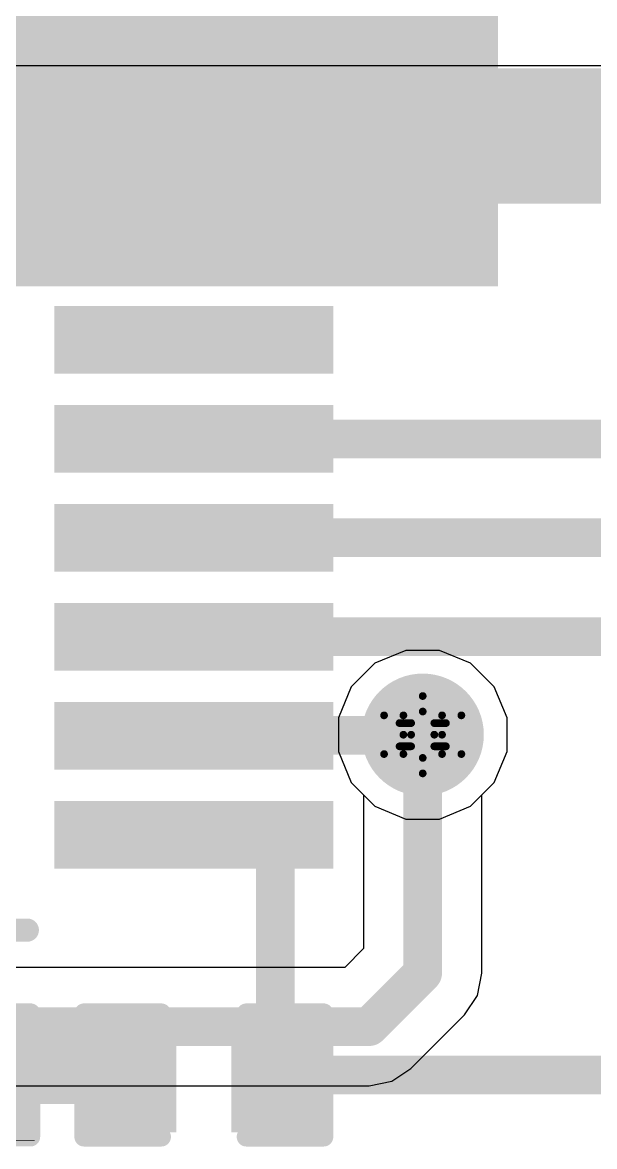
# Model space of a CAD drawing. Header units: inches. Extents: x -5 to 5328, y -4 to 5281.
# Drawn here: x 113.73 to 117.49, y 45.52 to 52.9 of the extents above; entities that cross this region are included whole.
import ezdxf

# ---------------------------------------------------------------- set-up
doc = ezdxf.new("R2010")
doc.units = ezdxf.units.IN
for name, color, linetype in [('Bottom Layer', 5, 'Continuous'), ('Bottom Solder', 6, 'Continuous'), ('Drill Drawing', 1, 'Continuous'), ('Layer 1', 16, 'Continuous'), ('Layer 2', 76, 'Continuous'), ('Top Layer', 1, 'Continuous'), ('Top Overlay', 2, 'Continuous'), ('Top Paste', 8, 'Continuous'), ('Top Solder', 216, 'Continuous'), ('Via Holes', 16, 'Continuous')]:
    doc.layers.add(name, color=color, linetype=linetype)

# ---------------------------------------------------------------- blocks, each defined once
blk = doc.blocks.new('HTSSOP_14_EP_14')
at = {"layer": 'Top Layer'}
for points in [[(-2, 2.1215), (-2, 1.7785), (-3.7315, 1.7785), (-3.7315, 2.1215)], [(3.7315, 2.1215), (3.7315, 1.7785), (2, 1.7785), (2, 2.1215)], [(-2, 1.4715), (-2, 1.1285), (-3.7315, 1.1285), (-3.7315, 1.4715)], [(3.7315, 1.4715), (3.7315, 1.1285), (2, 1.1285), (2, 1.4715)], [(1.0276, 0.915), (1.0276, -0.915), (-1.0274, -0.915), (-1.0274, 0.915)], [(-2, 0.8215), (-2, 0.4785), (-3.7315, 0.4785), (-3.7315, 0.8215)], [(3.7315, 0.8215), (3.7315, 0.4785), (2, 0.4785), (2, 0.8215)], [(-2, 0.1715), (-2, -0.1715), (-3.7315, -0.1715), (-3.7315, 0.1715)], [(3.7315, 0.1715), (3.7315, -0.1715), (2, -0.1715), (2, 0.1715)], [(-2, -0.4785), (-2, -0.8215), (-3.7315, -0.8215), (-3.7315, -0.4785)], [(3.7315, -0.4785), (3.7315, -0.8215), (2, -0.8215), (2, -0.4785)], [(-2, -1.1285), (-2, -1.4715), (-3.7315, -1.4715), (-3.7315, -1.1285)], [(3.7315, -1.1285), (3.7315, -1.4715), (2, -1.4715), (2, -1.1285)], [(-2, -1.7785), (-2, -2.1215), (-3.7315, -2.1215), (-3.7315, -1.7785)], [(3.7315, -1.7785), (3.7315, -2.1215), (2, -2.1215), (2, -1.7785)]]:
    blk.add_hatch(color=1, dxfattribs=at).paths.add_polyline_path(points)
at = {"layer": 'Top Paste'}
for points in [[(-2, 2.1215), (-2, 1.7785), (-3.7315, 1.7785), (-3.7315, 2.1215)], [(3.7315, 2.1215), (3.7315, 1.7785), (2, 1.7785), (2, 2.1215)], [(-2, 1.4715), (-2, 1.1285), (-3.7315, 1.1285), (-3.7315, 1.4715)], [(3.7315, 1.4715), (3.7315, 1.1285), (2, 1.1285), (2, 1.4715)], [(1.0276, 0.915), (1.0276, -0.915), (-1.0274, -0.915), (-1.0274, 0.915)], [(-2, 0.8215), (-2, 0.4785), (-3.7315, 0.4785), (-3.7315, 0.8215)], [(3.7315, 0.8215), (3.7315, 0.4785), (2, 0.4785), (2, 0.8215)], [(-2, 0.1715), (-2, -0.1715), (-3.7315, -0.1715), (-3.7315, 0.1715)], [(3.7315, 0.1715), (3.7315, -0.1715), (2, -0.1715), (2, 0.1715)], [(-2, -0.4785), (-2, -0.8215), (-3.7315, -0.8215), (-3.7315, -0.4785)], [(3.7315, -0.4785), (3.7315, -0.8215), (2, -0.8215), (2, -0.4785)], [(-2, -1.1285), (-2, -1.4715), (-3.7315, -1.4715), (-3.7315, -1.1285)], [(3.7315, -1.1285), (3.7315, -1.4715), (2, -1.4715), (2, -1.1285)], [(-2, -1.7785), (-2, -2.1215), (-3.7315, -2.1215), (-3.7315, -1.7785)], [(3.7315, -1.7785), (3.7315, -2.1215), (2, -2.1215), (2, -1.7785)]]:
    blk.add_hatch(color=8, dxfattribs=at).paths.add_polyline_path(points)
at = {"layer": 'Top Solder'}
for points in [[(-1.9492, 2.1723), (-1.9492, 1.7277), (-3.7823, 1.7277), (-3.7823, 2.1723)], [(3.7823, 2.1723), (3.7823, 1.7277), (1.9492, 1.7277), (1.9492, 2.1723)], [(-1.9492, 1.5223), (-1.9492, 1.0777), (-3.7823, 1.0777), (-3.7823, 1.5223)], [(3.7823, 1.5223), (3.7823, 1.0777), (1.9492, 1.0777), (1.9492, 1.5223)], [(1.0784, 0.9658), (1.0784, -0.9658), (-1.0782, -0.9658), (-1.0782, 0.9658)], [(-1.9492, 0.8723), (-1.9492, 0.4277), (-3.7823, 0.4277), (-3.7823, 0.8723)], [(3.7823, 0.8723), (3.7823, 0.4277), (1.9492, 0.4277), (1.9492, 0.8723)], [(-1.9492, 0.2223), (-1.9492, -0.2223), (-3.7823, -0.2223), (-3.7823, 0.2223)], [(3.7823, 0.2223), (3.7823, -0.2223), (1.9492, -0.2223), (1.9492, 0.2223)], [(-1.9492, -0.4277), (-1.9492, -0.8723), (-3.7823, -0.8723), (-3.7823, -0.4277)], [(3.7823, -0.4277), (3.7823, -0.8723), (1.9492, -0.8723), (1.9492, -0.4277)], [(-1.9492, -1.0777), (-1.9492, -1.5223), (-3.7823, -1.5223), (-3.7823, -1.0777)], [(3.7823, -1.0777), (3.7823, -1.5223), (1.9492, -1.5223), (1.9492, -1.0777)], [(-1.9492, -1.7277), (-1.9492, -2.1723), (-3.7823, -2.1723), (-3.7823, -1.7277)], [(3.7823, -1.7277), (3.7823, -2.1723), (1.9492, -2.1723), (1.9492, -1.7277)]]:
    blk.add_hatch(color=216, dxfattribs=at).paths.add_polyline_path(points)
at = {"layer": 'Top Overlay'}
for points in [[(-1.7713, 2.5762, 0.1524, 0.1524, 0), (1.7715, 2.5762, 0.1524, 0.1524, 0)], [(-4.0596, 1.823, 0.254, 0.254, 0), (-4.0596, 2.077, 0.254, 0.254, 0)], [(-4.0596, 2.077, 0.254, 0.254, 0), (-3.9326, 1.95, 0.254, 0.254, 0)], [(-4.0596, 1.823, 0.254, 0.254, 0), (-3.9326, 1.95, 0.254, 0.254, 0)], [(-1.7713, -2.5762, 0.1524, 0.1524, 0), (1.7715, -2.5762, 0.1524, 0.1524, 0)]]:
    blk.add_lwpolyline(points, format="xyseb", dxfattribs=at)
for points in [[(-1.8094, 2.5762, 0.0762, 0.0762, 1), (-1.7332, 2.5762, 0.0762, 0.0762, 1)], [(1.7334, 2.5762, 0.0762, 0.0762, 1), (1.8096, 2.5762, 0.0762, 0.0762, 1)], [(-4.1231, 2.077, 0.127, 0.127, 1), (-3.9961, 2.077, 0.127, 0.127, 1)], [(-4.1231, 2.077, 0.127, 0.127, 1), (-3.9961, 2.077, 0.127, 0.127, 1)], [(-3.9961, 1.95, 0.127, 0.127, 1), (-3.8691, 1.95, 0.127, 0.127, 1)], [(-3.9961, 1.95, 0.127, 0.127, 1), (-3.8691, 1.95, 0.127, 0.127, 1)], [(-4.1231, 1.823, 0.127, 0.127, 1), (-3.9961, 1.823, 0.127, 0.127, 1)], [(-4.1231, 1.823, 0.127, 0.127, 1), (-3.9961, 1.823, 0.127, 0.127, 1)], [(-1.8094, -2.5762, 0.0762, 0.0762, 1), (-1.7332, -2.5762, 0.0762, 0.0762, 1)], [(1.7334, -2.5762, 0.0762, 0.0762, 1), (1.8096, -2.5762, 0.0762, 0.0762, 1)]]:
    blk.add_lwpolyline(points, format="xyseb", close=True, dxfattribs=at)
blk = doc.blocks.new('R___0402_92')
at = {"layer": 'Top Layer'}
for points in [[(-0.6985, -0.3175), (-0.6985, 0.3175), (-0.2413, 0.3175), (-0.2413, -0.3175)], [(0.2413, -0.3175), (0.2413, 0.3175), (0.6985, 0.3175), (0.6985, -0.3175)]]:
    blk.add_hatch(color=1, dxfattribs=at).paths.add_polyline_path(points)
at = {"layer": 'Top Paste'}
for points in [[(-0.6985, -0.3175), (-0.6985, 0.3175), (-0.2413, 0.3175), (-0.2413, -0.3175)], [(0.2413, -0.3175), (0.2413, 0.3175), (0.6985, 0.3175), (0.6985, -0.3175)]]:
    blk.add_hatch(color=8, dxfattribs=at).paths.add_polyline_path(points)
at = {"layer": 'Top Solder'}
for points in [[(-0.7535, -0.3725), (-0.7535, 0.3725), (-0.1863, 0.3725), (-0.1863, -0.3725)], [(0.1863, -0.3725), (0.1863, 0.3725), (0.7535, 0.3725), (0.7535, -0.3725)]]:
    blk.add_hatch(color=216, dxfattribs=at).paths.add_polyline_path(points)
at = {"layer": 'Top Overlay'}
for points in [[(-0.7874, -0.4064, 0.127, 0.127, 0), (-0.7874, 0.4064, 0.127, 0.127, 0)], [(-0.7874, 0.4064, 0.127, 0.127, 0), (0.7874, 0.4064, 0.127, 0.127, 0)], [(0.7874, -0.4064, 0.127, 0.127, 0), (0.7874, 0.4064, 0.127, 0.127, 0)], [(-0.7874, -0.4064, 0.127, 0.127, 0), (0.7874, -0.4064, 0.127, 0.127, 0)], [(-0.8128, -0.4318, 0.00323, 0.00323, 0), (0.8128, -0.4318, 0.00323, 0.00323, 0)]]:
    blk.add_lwpolyline(points, format="xyseb", dxfattribs=at)
for points in [[(-0.8191, 0.4064, 0.0635, 0.0635, 1), (-0.7556, 0.4064, 0.0635, 0.0635, 1)], [(-0.8191, 0.4064, 0.0635, 0.0635, 1), (-0.7556, 0.4064, 0.0635, 0.0635, 1)], [(0.7556, 0.4064, 0.0635, 0.0635, 1), (0.8191, 0.4064, 0.0635, 0.0635, 1)], [(0.7556, 0.4064, 0.0635, 0.0635, 1), (0.8191, 0.4064, 0.0635, 0.0635, 1)], [(-0.8191, -0.4064, 0.0635, 0.0635, 1), (-0.7556, -0.4064, 0.0635, 0.0635, 1)], [(-0.8191, -0.4064, 0.0635, 0.0635, 1), (-0.7556, -0.4064, 0.0635, 0.0635, 1)], [(0.7556, -0.4064, 0.0635, 0.0635, 1), (0.8191, -0.4064, 0.0635, 0.0635, 1)], [(0.7556, -0.4064, 0.0635, 0.0635, 1), (0.8191, -0.4064, 0.0635, 0.0635, 1)], [(-0.8136, -0.4318, 0.00161, 0.00161, 1), (-0.812, -0.4318, 0.00161, 0.00161, 1)], [(0.812, -0.4318, 0.00161, 0.00161, 1), (0.8136, -0.4318, 0.00161, 0.00161, 1)]]:
    blk.add_lwpolyline(points, format="xyseb", close=True, dxfattribs=at)
blk = doc.blocks.new('C___0402_196')
at = {"layer": 'Top Layer'}
for points in [[(-0.6985, -0.3175), (-0.6985, 0.3175), (-0.2413, 0.3175), (-0.2413, -0.3175)], [(0.2413, -0.3175), (0.2413, 0.3175), (0.6985, 0.3175), (0.6985, -0.3175)]]:
    blk.add_hatch(color=1, dxfattribs=at).paths.add_polyline_path(points)
at = {"layer": 'Top Paste'}
for points in [[(-0.6985, -0.3175), (-0.6985, 0.3175), (-0.2413, 0.3175), (-0.2413, -0.3175)], [(0.2413, -0.3175), (0.2413, 0.3175), (0.6985, 0.3175), (0.6985, -0.3175)]]:
    blk.add_hatch(color=8, dxfattribs=at).paths.add_polyline_path(points)
at = {"layer": 'Top Solder'}
for points in [[(-0.7585, -0.3775), (-0.7585, 0.3775), (-0.1813, 0.3775), (-0.1813, -0.3775)], [(0.1813, -0.3775), (0.1813, 0.3775), (0.7585, 0.3775), (0.7585, -0.3775)]]:
    blk.add_hatch(color=216, dxfattribs=at).paths.add_polyline_path(points)
at = {"layer": 'Top Overlay'}
for points in [[(-0.7874, 0.4064, 0.127, 0.127, 0), (-0.2794, 0.4064, 0.127, 0.127, 0)], [(-0.7874, -0.4064, 0.127, 0.127, 0), (-0.7874, 0.4064, 0.127, 0.127, 0)], [(0.2794, 0.4064, 0.127, 0.127, 0), (0.7874, 0.4064, 0.127, 0.127, 0)], [(0.7874, -0.4064, 0.127, 0.127, 0), (0.7874, 0.4064, 0.127, 0.127, 0)], [(-0.7874, -0.4064, 0.127, 0.127, 0), (-0.2794, -0.4064, 0.127, 0.127, 0)], [(0.2794, -0.4064, 0.127, 0.127, 0), (0.7874, -0.4064, 0.127, 0.127, 0)]]:
    blk.add_lwpolyline(points, format="xyseb", dxfattribs=at)
for points in [[(-0.8191, 0.4064, 0.0635, 0.0635, 1), (-0.7556, 0.4064, 0.0635, 0.0635, 1)], [(-0.8191, 0.4064, 0.0635, 0.0635, 1), (-0.7556, 0.4064, 0.0635, 0.0635, 1)], [(-0.3111, 0.4064, 0.0635, 0.0635, 1), (-0.2477, 0.4064, 0.0635, 0.0635, 1)], [(0.2477, 0.4064, 0.0635, 0.0635, 1), (0.3111, 0.4064, 0.0635, 0.0635, 1)], [(0.7556, 0.4064, 0.0635, 0.0635, 1), (0.8191, 0.4064, 0.0635, 0.0635, 1)], [(0.7556, 0.4064, 0.0635, 0.0635, 1), (0.8191, 0.4064, 0.0635, 0.0635, 1)], [(-0.8191, -0.4064, 0.0635, 0.0635, 1), (-0.7556, -0.4064, 0.0635, 0.0635, 1)], [(-0.8191, -0.4064, 0.0635, 0.0635, 1), (-0.7556, -0.4064, 0.0635, 0.0635, 1)], [(-0.3111, -0.4064, 0.0635, 0.0635, 1), (-0.2477, -0.4064, 0.0635, 0.0635, 1)], [(0.2477, -0.4064, 0.0635, 0.0635, 1), (0.3111, -0.4064, 0.0635, 0.0635, 1)], [(0.7556, -0.4064, 0.0635, 0.0635, 1), (0.8191, -0.4064, 0.0635, 0.0635, 1)], [(0.7556, -0.4064, 0.0635, 0.0635, 1), (0.8191, -0.4064, 0.0635, 0.0635, 1)]]:
    blk.add_lwpolyline(points, format="xyseb", close=True, dxfattribs=at)

msp = doc.modelspace()

# ---------------------------------------------------------------- hatches: boundary and pattern name
at = {"layer": 'Bottom Layer'}
h = msp.add_hatch(color=5, dxfattribs=at)
edge = h.paths.add_edge_path()
edge.add_arc((116.3649, 48.2252), 0.3, 0, 360)
at = {"layer": 'Bottom Solder'}
h = msp.add_hatch(color=6, dxfattribs=at)
edge = h.paths.add_edge_path()
edge.add_arc((116.3649, 48.2252), 0.4016, 0, 360)
at = {"layer": 'Layer 1'}
h = msp.add_hatch(color=16, dxfattribs=at)
edge = h.paths.add_edge_path()
edge.add_arc((116.3649, 48.2252), 0.3, 0, 360)
at = {"layer": 'Layer 2'}
h = msp.add_hatch(color=76, dxfattribs=at)
edge = h.paths.add_edge_path()
edge.add_arc((116.3649, 48.2252), 0.3, 0, 360)
at = {"layer": 'Top Layer'}
for points in [[(105.3594, 51.1706), (116.8602, 51.1706), (116.8602, 56.8122), (105.3594, 56.8122)], [(116.0093, 51.7131), (119.0644, 51.7131), (119.0644, 52.6021), (116.0093, 52.6021)]]:
    msp.add_hatch(color=1, dxfattribs=at).paths.add_polyline_path(points)
h = msp.add_hatch(color=1, dxfattribs=at)
edge = h.paths.add_edge_path()
edge.add_arc((116.3649, 48.2252), 0.3, 0, 360)
at = {"layer": 'Top Solder'}
h = msp.add_hatch(color=216, dxfattribs=at)
edge = h.paths.add_edge_path()
edge.add_arc((116.3649, 48.2252), 0.4016, 0, 360)
at = {"layer": 'Via Holes'}
h = msp.add_hatch(color=7, dxfattribs=at)
edge = h.paths.add_edge_path()
edge.add_arc((116.3649, 48.2252), 0.15, 0, 360)

# ---------------------------------------------------------------- linework, layer by layer
at = {"layer": 'Bottom Layer'}
for p, q in [((116.2547, 48.7792), (116.0511, 48.6949)), ((116.4751, 48.7792), (116.2547, 48.7792)), ((116.6787, 48.6949), (116.4751, 48.7792)), ((116.0511, 48.6949), (115.8952, 48.539)), ((116.8345, 48.539), (116.6787, 48.6949)), ((115.8952, 48.539), (115.8109, 48.3354)), ((116.9189, 48.3354), (116.8345, 48.539)), ((115.8109, 48.3354), (115.8109, 48.115)), ((116.9189, 48.115), (116.9189, 48.3354)), ((115.8109, 48.115), (115.8952, 47.9114)), ((116.8345, 47.9114), (116.9189, 48.115)), ((115.8952, 47.9114), (116.0511, 47.7556)), ((116.6787, 47.7556), (116.8345, 47.9114)), ((116.0511, 47.7556), (116.2547, 47.6712)), ((116.4751, 47.6712), (116.6787, 47.7556)), ((116.2547, 47.6712), (116.4751, 47.6712))]:
    msp.add_line(p, q, dxfattribs=at)
at = {"layer": 'Drill Drawing'}
for points in [[(116.2379, 48.3522, 0.0508, 0.0508, 0), (116.3649, 48.4792, 0.0508, 0.0508, 0)], [(116.3649, 48.4792, 0.0508, 0.0508, 0), (116.4919, 48.3522, 0.0508, 0.0508, 0)], [(116.1109, 48.3522, 0.0508, 0.0508, 0), (116.2379, 48.2252, 0.0508, 0.0508, 0)], [(116.1109, 48.3522, 0.0508, 0.0508, 0), (116.2379, 48.3522, 0.0508, 0.0508, 0)], [(116.2887, 48.3014, 0.0508, 0.0508, 0), (116.3649, 48.3776, 0.0508, 0.0508, 0)], [(116.3649, 48.3776, 0.0508, 0.0508, 0), (116.4411, 48.3014, 0.0508, 0.0508, 0)], [(116.4919, 48.3522, 0.0508, 0.0508, 0), (116.6189, 48.3522, 0.0508, 0.0508, 0)], [(116.4919, 48.2252, 0.0508, 0.0508, 0), (116.6189, 48.3522, 0.0508, 0.0508, 0)], [(116.2125, 48.3014, 0.0508, 0.0508, 0), (116.2887, 48.2252, 0.0508, 0.0508, 0)], [(116.2125, 48.3014, 0.0508, 0.0508, 0), (116.2887, 48.3014, 0.0508, 0.0508, 0)], [(116.4411, 48.3014, 0.0508, 0.0508, 0), (116.5173, 48.3014, 0.0508, 0.0508, 0)], [(116.4411, 48.2252, 0.0508, 0.0508, 0), (116.5173, 48.3014, 0.0508, 0.0508, 0)], [(116.1109, 48.0982, 0.0508, 0.0508, 0), (116.2379, 48.2252, 0.0508, 0.0508, 0)], [(116.2125, 48.149, 0.0508, 0.0508, 0), (116.2887, 48.2252, 0.0508, 0.0508, 0)], [(116.4411, 48.2252, 0.0508, 0.0508, 0), (116.5173, 48.149, 0.0508, 0.0508, 0)], [(116.4919, 48.2252, 0.0508, 0.0508, 0), (116.6189, 48.0982, 0.0508, 0.0508, 0)], [(116.2125, 48.149, 0.0508, 0.0508, 0), (116.2887, 48.149, 0.0508, 0.0508, 0)], [(116.2887, 48.149, 0.0508, 0.0508, 0), (116.3649, 48.0728, 0.0508, 0.0508, 0)], [(116.3649, 48.0728, 0.0508, 0.0508, 0), (116.4411, 48.149, 0.0508, 0.0508, 0)], [(116.4411, 48.149, 0.0508, 0.0508, 0), (116.5173, 48.149, 0.0508, 0.0508, 0)], [(116.1109, 48.0982, 0.0508, 0.0508, 0), (116.2379, 48.0982, 0.0508, 0.0508, 0)], [(116.2379, 48.0982, 0.0508, 0.0508, 0), (116.3649, 47.9712, 0.0508, 0.0508, 0)], [(116.3649, 47.9712, 0.0508, 0.0508, 0), (116.4919, 48.0982, 0.0508, 0.0508, 0)], [(116.4919, 48.0982, 0.0508, 0.0508, 0), (116.6189, 48.0982, 0.0508, 0.0508, 0)]]:
    msp.add_lwpolyline(points, format="xyseb", dxfattribs=at)
for points in [[(116.3522, 48.4792, 0.0254, 0.0254, 1), (116.3776, 48.4792, 0.0254, 0.0254, 1)], [(116.3522, 48.4792, 0.0254, 0.0254, 1), (116.3776, 48.4792, 0.0254, 0.0254, 1)], [(116.0982, 48.3522, 0.0254, 0.0254, 1), (116.1236, 48.3522, 0.0254, 0.0254, 1)], [(116.0982, 48.3522, 0.0254, 0.0254, 1), (116.1236, 48.3522, 0.0254, 0.0254, 1)], [(116.2252, 48.3522, 0.0254, 0.0254, 1), (116.2506, 48.3522, 0.0254, 0.0254, 1)], [(116.2252, 48.3522, 0.0254, 0.0254, 1), (116.2506, 48.3522, 0.0254, 0.0254, 1)], [(116.3522, 48.3776, 0.0254, 0.0254, 1), (116.3776, 48.3776, 0.0254, 0.0254, 1)], [(116.3522, 48.3776, 0.0254, 0.0254, 1), (116.3776, 48.3776, 0.0254, 0.0254, 1)], [(116.4792, 48.3522, 0.0254, 0.0254, 1), (116.5046, 48.3522, 0.0254, 0.0254, 1)], [(116.4792, 48.3522, 0.0254, 0.0254, 1), (116.5046, 48.3522, 0.0254, 0.0254, 1)], [(116.6062, 48.3522, 0.0254, 0.0254, 1), (116.6316, 48.3522, 0.0254, 0.0254, 1)], [(116.6062, 48.3522, 0.0254, 0.0254, 1), (116.6316, 48.3522, 0.0254, 0.0254, 1)], [(116.1998, 48.3014, 0.0254, 0.0254, 1), (116.2252, 48.3014, 0.0254, 0.0254, 1)], [(116.1998, 48.3014, 0.0254, 0.0254, 1), (116.2252, 48.3014, 0.0254, 0.0254, 1)], [(116.276, 48.3014, 0.0254, 0.0254, 1), (116.3014, 48.3014, 0.0254, 0.0254, 1)], [(116.276, 48.3014, 0.0254, 0.0254, 1), (116.3014, 48.3014, 0.0254, 0.0254, 1)], [(116.4284, 48.3014, 0.0254, 0.0254, 1), (116.4538, 48.3014, 0.0254, 0.0254, 1)], [(116.4284, 48.3014, 0.0254, 0.0254, 1), (116.4538, 48.3014, 0.0254, 0.0254, 1)], [(116.5046, 48.3014, 0.0254, 0.0254, 1), (116.53, 48.3014, 0.0254, 0.0254, 1)], [(116.5046, 48.3014, 0.0254, 0.0254, 1), (116.53, 48.3014, 0.0254, 0.0254, 1)], [(116.2252, 48.2252, 0.0254, 0.0254, 1), (116.2506, 48.2252, 0.0254, 0.0254, 1)], [(116.2252, 48.2252, 0.0254, 0.0254, 1), (116.2506, 48.2252, 0.0254, 0.0254, 1)], [(116.276, 48.2252, 0.0254, 0.0254, 1), (116.3014, 48.2252, 0.0254, 0.0254, 1)], [(116.276, 48.2252, 0.0254, 0.0254, 1), (116.3014, 48.2252, 0.0254, 0.0254, 1)], [(116.4284, 48.2252, 0.0254, 0.0254, 1), (116.4538, 48.2252, 0.0254, 0.0254, 1)], [(116.4284, 48.2252, 0.0254, 0.0254, 1), (116.4538, 48.2252, 0.0254, 0.0254, 1)], [(116.4792, 48.2252, 0.0254, 0.0254, 1), (116.5046, 48.2252, 0.0254, 0.0254, 1)], [(116.4792, 48.2252, 0.0254, 0.0254, 1), (116.5046, 48.2252, 0.0254, 0.0254, 1)], [(116.1998, 48.149, 0.0254, 0.0254, 1), (116.2252, 48.149, 0.0254, 0.0254, 1)], [(116.1998, 48.149, 0.0254, 0.0254, 1), (116.2252, 48.149, 0.0254, 0.0254, 1)], [(116.276, 48.149, 0.0254, 0.0254, 1), (116.3014, 48.149, 0.0254, 0.0254, 1)], [(116.276, 48.149, 0.0254, 0.0254, 1), (116.3014, 48.149, 0.0254, 0.0254, 1)], [(116.4284, 48.149, 0.0254, 0.0254, 1), (116.4538, 48.149, 0.0254, 0.0254, 1)], [(116.4284, 48.149, 0.0254, 0.0254, 1), (116.4538, 48.149, 0.0254, 0.0254, 1)], [(116.5046, 48.149, 0.0254, 0.0254, 1), (116.53, 48.149, 0.0254, 0.0254, 1)], [(116.5046, 48.149, 0.0254, 0.0254, 1), (116.53, 48.149, 0.0254, 0.0254, 1)], [(116.0982, 48.0982, 0.0254, 0.0254, 1), (116.1236, 48.0982, 0.0254, 0.0254, 1)], [(116.0982, 48.0982, 0.0254, 0.0254, 1), (116.1236, 48.0982, 0.0254, 0.0254, 1)], [(116.2252, 48.0982, 0.0254, 0.0254, 1), (116.2506, 48.0982, 0.0254, 0.0254, 1)], [(116.2252, 48.0982, 0.0254, 0.0254, 1), (116.2506, 48.0982, 0.0254, 0.0254, 1)], [(116.3522, 48.0728, 0.0254, 0.0254, 1), (116.3776, 48.0728, 0.0254, 0.0254, 1)], [(116.3522, 48.0728, 0.0254, 0.0254, 1), (116.3776, 48.0728, 0.0254, 0.0254, 1)], [(116.4792, 48.0982, 0.0254, 0.0254, 1), (116.5046, 48.0982, 0.0254, 0.0254, 1)], [(116.4792, 48.0982, 0.0254, 0.0254, 1), (116.5046, 48.0982, 0.0254, 0.0254, 1)], [(116.6062, 48.0982, 0.0254, 0.0254, 1), (116.6316, 48.0982, 0.0254, 0.0254, 1)], [(116.6062, 48.0982, 0.0254, 0.0254, 1), (116.6316, 48.0982, 0.0254, 0.0254, 1)], [(116.3522, 47.9712, 0.0254, 0.0254, 1), (116.3776, 47.9712, 0.0254, 0.0254, 1)], [(116.3522, 47.9712, 0.0254, 0.0254, 1), (116.3776, 47.9712, 0.0254, 0.0254, 1)]]:
    msp.add_lwpolyline(points, format="xyseb", close=True, dxfattribs=at)
at = {"layer": 'Layer 1'}
for p, q in [((116.2547, 48.7792), (116.0511, 48.6949)), ((116.4751, 48.7792), (116.2547, 48.7792)), ((116.6787, 48.6949), (116.4751, 48.7792)), ((116.0511, 48.6949), (115.8952, 48.539)), ((116.8345, 48.539), (116.6787, 48.6949)), ((115.8952, 48.539), (115.8109, 48.3354)), ((116.9189, 48.3354), (116.8345, 48.539)), ((115.8109, 48.3354), (115.8109, 48.115)), ((116.9189, 48.115), (116.9189, 48.3354)), ((115.8109, 48.115), (115.8952, 47.9114)), ((116.8345, 47.9114), (116.9189, 48.115)), ((115.8952, 47.9114), (116.0511, 47.7556)), ((116.6787, 47.7556), (116.8345, 47.9114)), ((116.0511, 47.7556), (116.2547, 47.6712)), ((116.4751, 47.6712), (116.6787, 47.7556)), ((116.2547, 47.6712), (116.4751, 47.6712))]:
    msp.add_line(p, q, dxfattribs=at)
at = {"layer": 'Layer 2'}
for p, q in [((107.4928, 52.621), (120.8651, 52.621)), ((116.2547, 48.7792), (116.0511, 48.6949)), ((116.4751, 48.7792), (116.2547, 48.7792)), ((116.6787, 48.6949), (116.4751, 48.7792)), ((116.0511, 48.6949), (115.8952, 48.539)), ((116.8345, 48.539), (116.6787, 48.6949)), ((115.8952, 48.539), (115.8109, 48.3354)), ((116.9189, 48.3354), (116.8345, 48.539)), ((115.8109, 48.3354), (115.8109, 48.115)), ((116.9189, 48.115), (116.9189, 48.3354)), ((115.8109, 48.115), (115.8952, 47.9114)), ((116.8345, 47.9114), (116.9189, 48.115)), ((115.8952, 47.9114), (115.9764, 47.8302)), ((116.7534, 47.8302), (116.8345, 47.9114)), ((115.9764, 47.8302), (115.9764, 46.8211)), ((116.7534, 46.6602), (116.7534, 47.8302)), ((115.9764, 46.8211), (115.852, 46.6967)), ((115.852, 46.6967), (108.0531, 46.6967)), ((116.7238, 46.5116), (116.7534, 46.6602)), ((116.6396, 46.3855), (116.7238, 46.5116)), ((116.2875, 46.0335), (116.6396, 46.3855)), ((116.1615, 45.9493), (116.2875, 46.0335)), ((107.8922, 45.9197), (116.0129, 45.9197)), ((116.0129, 45.9197), (116.1615, 45.9493))]:
    msp.add_line(p, q, dxfattribs=at)
for points in [[(116.3649, 46.6602, 0.254, 0.254, 0), (116.3649, 48.2252, 0.254, 0.254, 0)], [(116.0129, 46.3082, 0.254, 0.254, 0), (116.3649, 46.6602, 0.254, 0.254, 0)], [(107.8922, 46.3082, 0.254, 0.254, 0), (116.0129, 46.3082, 0.254, 0.254, 0)]]:
    msp.add_lwpolyline(points, format="xyseb", dxfattribs=at)
for points in [[(116.3014, 48.2252, 0.127, 0.127, 1), (116.4284, 48.2252, 0.127, 0.127, 1)], [(116.3014, 46.6602, 0.127, 0.127, 1), (116.4284, 46.6602, 0.127, 0.127, 1)], [(116.3014, 46.6602, 0.127, 0.127, 1), (116.4284, 46.6602, 0.127, 0.127, 1)], [(115.9494, 46.3082, 0.127, 0.127, 1), (116.0764, 46.3082, 0.127, 0.127, 1)], [(115.9494, 46.3082, 0.127, 0.127, 1), (116.0764, 46.3082, 0.127, 0.127, 1)]]:
    msp.add_lwpolyline(points, format="xyseb", close=True, dxfattribs=at)
at = {"layer": 'Top Layer'}
for points in [[(114.8608, 50.1682, 0.254, 0.254, 0), (118.1158, 50.1682, 0.254, 0.254, 0)], [(114.8608, 49.5182, 0.254, 0.254, 0), (118.5938, 49.5182, 0.254, 0.254, 0)], [(114.8608, 48.8682, 0.254, 0.254, 0), (118.1795, 48.8682, 0.254, 0.254, 0)], [(116.3614, 48.2217, 0.254, 0.254, 0), (116.3649, 48.2252, 0.254, 0.254, 0)], [(114.8608, 48.2182, 0.254, 0.254, 0), (114.8643, 48.2217, 0.254, 0.254, 0)], [(114.8643, 48.2217, 0.254, 0.254, 0), (116.3614, 48.2217, 0.254, 0.254, 0)], [(114.8608, 47.5682, 0.254, 0.254, 0), (115.3519, 47.5682, 0.254, 0.254, 0)], [(115.3519, 47.5682, 0.254, 0.254, 0), (115.3964, 47.5237, 0.254, 0.254, 0)], [(115.3964, 45.9907, 0.254, 0.254, 0), (115.3964, 47.5237, 0.254, 0.254, 0)], [(113.4702, 45.9908, 0.381, 0.381, 0), (114.4565, 45.9908, 0.381, 0.381, 0)], [(114.4565, 45.9908, 0.254, 0.254, 0), (114.4566, 45.9907, 0.254, 0.254, 0)], [(115.3964, 45.9907, 0.254, 0.254, 0), (118.6453, 45.9907, 0.254, 0.254, 0)]]:
    msp.add_lwpolyline(points, format="xyseb", dxfattribs=at)
for points in [[(114.7973, 50.1682, 0.127, 0.127, 1), (114.9243, 50.1682, 0.127, 0.127, 1)], [(114.7973, 49.5182, 0.127, 0.127, 1), (114.9243, 49.5182, 0.127, 0.127, 1)], [(114.7973, 48.8682, 0.127, 0.127, 1), (114.9243, 48.8682, 0.127, 0.127, 1)], [(116.3014, 48.2252, 0.127, 0.127, 1), (116.4284, 48.2252, 0.127, 0.127, 1)], [(114.7973, 48.2182, 0.127, 0.127, 1), (114.9243, 48.2182, 0.127, 0.127, 1)], [(114.8008, 48.2217, 0.127, 0.127, 1), (114.9278, 48.2217, 0.127, 0.127, 1)], [(114.8008, 48.2217, 0.127, 0.127, 1), (114.9278, 48.2217, 0.127, 0.127, 1)], [(116.2979, 48.2217, 0.127, 0.127, 1), (116.4249, 48.2217, 0.127, 0.127, 1)], [(116.2979, 48.2217, 0.127, 0.127, 1), (116.4249, 48.2217, 0.127, 0.127, 1)], [(114.7973, 47.5682, 0.127, 0.127, 1), (114.9243, 47.5682, 0.127, 0.127, 1)], [(115.2884, 47.5682, 0.127, 0.127, 1), (115.4154, 47.5682, 0.127, 0.127, 1)], [(115.2884, 47.5682, 0.127, 0.127, 1), (115.4154, 47.5682, 0.127, 0.127, 1)], [(115.3329, 47.5237, 0.127, 0.127, 1), (115.4599, 47.5237, 0.127, 0.127, 1)], [(115.3329, 47.5237, 0.127, 0.127, 1), (115.4599, 47.5237, 0.127, 0.127, 1)], [(114.3612, 45.9908, 0.1905, 0.1905, 1), (114.5517, 45.9908, 0.1905, 0.1905, 1)], [(114.393, 45.9908, 0.127, 0.127, 1), (114.52, 45.9908, 0.127, 0.127, 1)], [(114.3931, 45.9907, 0.127, 0.127, 1), (114.5201, 45.9907, 0.127, 0.127, 1)], [(115.3329, 45.9907, 0.127, 0.127, 1), (115.4599, 45.9907, 0.127, 0.127, 1)], [(115.3329, 45.9907, 0.127, 0.127, 1), (115.4599, 45.9907, 0.127, 0.127, 1)]]:
    msp.add_lwpolyline(points, format="xyseb", close=True, dxfattribs=at)

# ---------------------------------------------------------------- block references
for name, p in [('HTSSOP_14_EP_14', (111.9951, 49.5182)), ('R___0402_92', (113.0002, 45.9909)), ('C___0402_196', (114.9265, 45.9907))]:
    msp.add_blockref(name, p)

doc.saveas('drawing.dxf')
